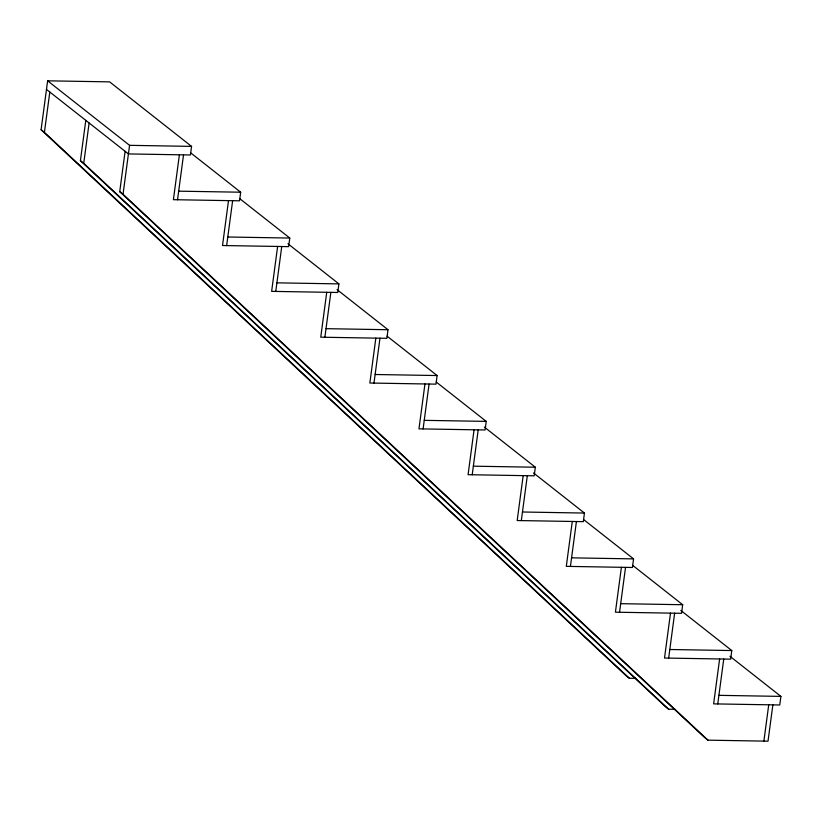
<?xml version="1.0" encoding="UTF-8"?>
<svg xmlns="http://www.w3.org/2000/svg" width="822" height="822" viewBox="0 0 822 822"><rect width="100%" height="100%" fill="white"/><g stroke="black" fill="none" stroke-linecap="round" stroke-linejoin="round"><path stroke-width="1.23" d="M635.704 678.366L629.344 678.263L626.025 675.643L41.1 129.753L47.625 80.823L109.624 81.871L191.567 146.388L190.416 154.978L128.427 153.92L46.484 89.413M629.344 678.263L44.419 132.373L49.803 92.033M675.016 709.314L668.656 709.211L665.337 706.591L80.412 160.701L85.796 120.361M668.656 709.211L83.731 163.321L89.115 122.981M772.865 704.865L768.025 741.177L707.968 740.16L704.649 737.539L119.724 191.649L125.108 151.31M707.968 740.16L123.043 194.269L129.568 145.33L47.625 80.823M179.391 154.793L173.401 199.684L239.531 200.815L240.671 192.214L190.704 152.882M177.542 199.756L183.532 154.855M228.506 200.619L222.515 245.521L288.635 246.641L289.786 238.051L239.819 198.719M226.646 245.593L232.636 200.691M277.62 246.456L271.63 291.358L337.75 292.478L338.9 283.888L287.936 243.764M275.76 291.43L281.751 246.528M326.735 292.293L320.744 337.195L386.864 338.315L388.005 329.725L337.041 289.601M324.875 337.256L330.865 292.365M375.839 338.13L369.849 383.021L435.979 384.151L437.119 375.551L387.152 336.219M373.979 383.093L379.97 338.191M424.953 383.956L418.963 428.858L485.083 429.978L486.234 421.388L436.266 382.055M423.094 428.93L429.084 384.028M474.068 429.793L468.078 474.695L534.197 475.815L535.338 467.225L484.374 427.101M472.208 474.767L478.199 429.865M523.172 475.63L517.182 520.532L583.312 521.651L584.452 513.062L533.488 472.938M521.323 520.593L527.313 475.702M572.287 521.467L566.296 566.358L632.416 567.488L633.567 558.888L583.599 519.555M570.427 566.43L576.417 521.528M621.401 567.293L615.411 612.195L681.53 613.315L682.681 604.725L632.714 565.392M619.541 612.267L625.532 567.365M670.505 613.13L664.515 658.032L730.645 659.152L731.786 650.562L680.822 610.438M668.656 658.103L674.646 613.202M719.62 658.967L713.63 703.868L779.749 704.988L780.9 696.398L729.936 656.275M717.76 703.93L723.75 659.038M763.885 741.105L768.734 704.803M129.568 145.33L191.567 146.388M178.682 191.166L240.671 192.214M227.797 237.003L289.786 238.051M276.911 282.84L338.9 283.888M326.015 328.666L388.005 329.725M375.13 374.503L437.119 375.551M424.244 420.34L486.234 421.388M473.349 466.177L535.338 467.225M522.463 512.003L584.452 513.062M571.578 557.84L633.567 558.888M620.692 603.677L682.681 604.725M669.796 649.503L731.786 650.562M718.911 695.34L780.9 696.398M41.1 129.753L44.419 132.373M80.412 160.701L83.731 163.321M119.724 191.649L123.043 194.269"/></g></svg>
